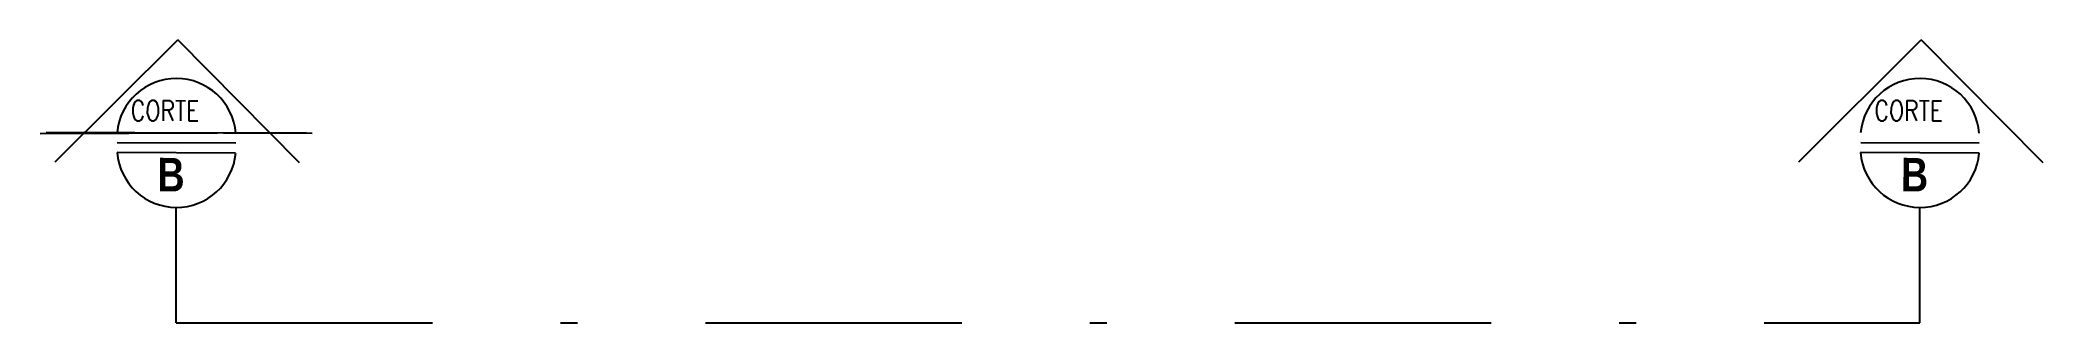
# Model space of a CAD drawing. Header units: millimetres. Extents: x 3212 to 6878, y 1640 to 3386.
# Drawn here: x 6865.93 to 6877.85, y 3383.91 to 3385.6 of the extents above.
import ezdxf

# ---------------------------------------------------------------- set-up
doc = ezdxf.new("R2010")
doc.units = ezdxf.units.MM
doc.header["$LTSCALE"] = 0.8
doc.linetypes.add('DASHDOT2', pattern=[12.7, 6.35, -3.175, 0, -3.175])
doc.layers.add('A-PEN-R', color=1, linetype='Continuous')
doc.layers.add('L-Cortes', color=2, linetype='Continuous')
doc.styles.add('REG60', font='romans.shx', dxfattribs={"width": 0.8, "height": 0.15})
doc.styles.add('SANSSERIF2', font='sanssb__.ttf', dxfattribs={"width": 0.8})

msp = doc.modelspace()

# ---------------------------------------------------------------- linework, layer by layer
at = {"color": 6}
for p, q in [((6866.024, 3384.874), (6866.754, 3385.598)), ((6867.477, 3384.868), (6866.754, 3385.598)), ((6876.394, 3384.874), (6877.123, 3385.598)), ((6877.847, 3384.868), (6877.123, 3385.598)), ((6865.935, 3385.042), (6867.518, 3385.047)), ((6867.554, 3385.042), (6865.971, 3385.047))]:
    msp.add_line(p, q, dxfattribs=at)
for p, q in [((6867.098, 3384.925), (6866.393, 3384.928)), ((6867.099, 3384.984), (6866.394, 3384.987)), ((6877.468, 3384.925), (6876.762, 3384.928)), ((6877.468, 3384.984), (6876.763, 3384.987))]:
    msp.add_line(p, q)
for centre, start, end in [((6866.746, 3385.015), 4.5691, 175.0088), ((6877.115, 3385.015), 4.5691, 175.0088), ((6866.746, 3384.956), 184.5691, 355.0088), ((6877.115, 3384.956), 184.5691, 355.0088)]:
    msp.add_arc(centre, 0.354, start, end)
at = {"layer": 'A-PEN-R', "linetype": 'DASHDOT2', "ltscale": 0.3}
for p, q in [((6866.745, 3383.915), (6866.745, 3384.602)), ((6877.114, 3383.915), (6877.114, 3384.602)), ((6866.745, 3383.915), (6877.114, 3383.915))]:
    msp.add_line(p, q, dxfattribs=at)

# ---------------------------------------------------------------- texts
at = {"layer": 'L-Cortes', "color": 7, "width": 0.8}
for s, height, style, p in [('CORTE', 0.12, 'REG60', (6866.474, 3385.118)), ('CORTE', 0.12, 'REG60', (6876.844, 3385.118)), ('B', 0.2, 'SANSSERIF2', (6866.633, 3384.697)), ('B', 0.2, 'SANSSERIF2', (6877.002, 3384.697))]:
    msp.add_text(s, height=height, rotation=359.789, dxfattribs=dict(at, style=style)).set_placement(p)

doc.saveas('drawing.dxf')
